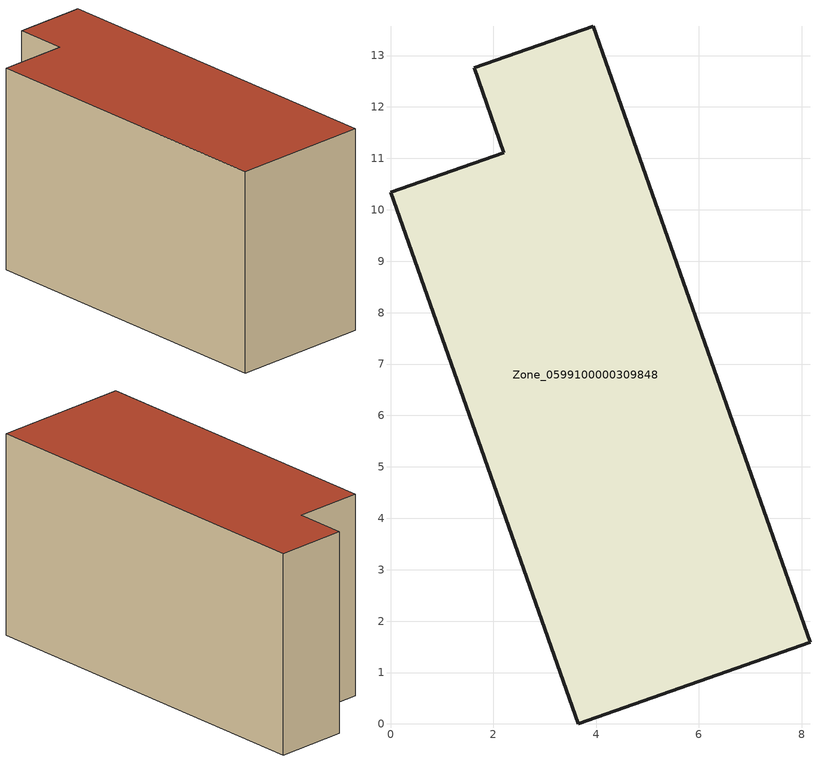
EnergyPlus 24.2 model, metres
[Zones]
Zone_0599100000309848
 floor ground (C_G): 8.16,1.58 3.65,0 0,10.34 2.2,11.11 1.63,12.76 3.95,13.57 z0
 wall outside (C_F): 3.65,0 8.16,1.58 3.95,13.57 1.63,12.76 2.2,11.11 0,10.34 3.65,0 z0:6.99
 roof outside (C_R): 1.63,12.76 2.2,11.11 0,10.34 3.65,0 8.16,1.58 3.95,13.57 z6.99
[BUILDING]
Pand.0599100000309848: North Axis=0; Terrain=City; Loads Convergence Tolerance Value=0.04; Temperature Convergence Tolerance Value=0.4; Solar Distribution=FullExterior; Maximum Number of Warmup Days=25; Minimum Number of Warmup Days=1
[Site:Location]
Rotterdam.The.Hague.AP_ZH_NLD Design_Conditions: Latitude=51.96; Longitude=4.45; Time Zone=1; Elevation=-4.5
[SITE:GROUNDTEMPERATURE:BUILDINGSURFACE]
18, 18, 18, 18, 18, 18, 18, 18, 18, 18, 18, 18
[MATERIAL] Thermal Absorptance=0.9; Solar Absorptance=0.7; Visible Absorptance=0.7
Name | Roughness | Thickness | Conductivity | Density | Specific Heat
G.TI.1992-2005 | MediumSmooth | 0.15 | 0.06 | 540 | 1210
F.TI.1992-2005 | Rough | 0.3 | 0.12 | 1920 | 840
R.TI.1992-2005 | MediumRough | 0.2 | 0.08 | 1500 | 1000
[CONSTRUCTION]
C_G: G.TI.1992-2005
C_F: F.TI.1992-2005
C_R: R.TI.1992-2005
[ZONE]
Zone_0599100000309848: Type=1; Multiplier=1; Ceiling Height=Autocalculate; Volume=Autocalculate; Floor Area=autocalculate; Part of Total Floor Area=Yes
[ZONEINFILTRATION:DESIGNFLOWRATE]
Infil_Zone_0599100000309848: Zone or ZoneList or Space or SpaceList=Zone_0599100000309848; Schedule=AlwaysOn; Design Flow Rate Calculation Method=Flow/Area; Flow Rate per Floor Area=0.0015; Constant Term Coefficient=1; Temperature Term Coefficient=0; Velocity Term Coefficient=0; Velocity Squared Term Coefficient=0
[HVACTEMPLATE:ZONE:IDEALLOADSAIRSYSTEM]
Zone_0599100000309848: Maximum Heating Supply Air Temperature=50; Minimum Cooling Supply Air Temperature=13; Maximum Heating Supply Air Humidity Ratio=0.0156; Minimum Cooling Supply Air Humidity Ratio=0.0077; Heating Limit=NoLimit; Cooling Limit=NoLimit; Dehumidification Control Type=ConstantSensibleHeatRatio; Cooling Sensible Heat Ratio=0.7; Dehumidification Setpoint=60; Humidification Control Type=None; Humidification Setpoint=30; Outdoor Air Method=None; Outdoor Air Flow Rate per Person=0.00944; Outdoor Air Flow Rate per Zone Floor Area=0; Outdoor Air Flow Rate per Zone=0; Demand Controlled Ventilation Type=None; Outdoor Air Economizer Type=NoEconomizer; Heat Recovery Type=None; Sensible Heat Recovery Effectiveness=0.7; Latent Heat Recovery Effectiveness=0.65
[ZONECONTROL:THERMOSTAT]
ThermostatControl_Zone_0599100000309848: Zone or ZoneList=Zone_0599100000309848; Control Type Schedule=DualSetpointControlType; Control 1=Thermostat_Zone_0599100000309848; Temperature Difference Between Cutout And Setpoint=0
[THERMOSTATSETPOINT:DUALSETPOINT]
Thermostat_Zone_0599100000309848: Heating Setpoint Temperature Schedule=HeatingSetpoint_Zone_0599100000309848; Cooling Setpoint Temperature Schedule=CoolingSetpoint_Zone_0599100000309848
[SCHEDULE:COMPACT]
HeatingSetpoint_Zone_0599100000309848: Through: 12/31, For: AllDays, Until: 24:00, 21
CoolingSetpoint_Zone_0599100000309848: Through: 12/31, For: AllDays, Until: 24:00, 24
DualSetpointControlType: Through: 12/31, For: AllDays, Until: 24:00, 4
AlwaysOn: Through: 12/31, For: AllDays, Until: 24:00, 1
